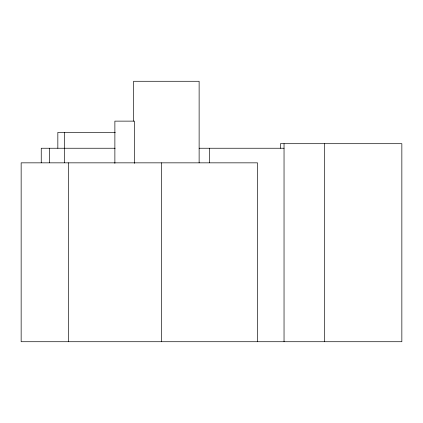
<?xml version="1.0" encoding="UTF-8"?>
<svg xmlns="http://www.w3.org/2000/svg" width="423" height="423" viewBox="0 0 423 423"><rect width="100%" height="100%" fill="white"/><g stroke="black" fill="none" stroke-linecap="round" stroke-linejoin="round"><path stroke-width="0.63" d="M115.326 132.388L57.84 132.388L57.84 148.24M115.135 148.24L41.243 148.24L41.243 162.77M199.164 148.24L284.039 148.24M324.69 143.698L324.69 341.721M284.039 143.698L284.039 341.721M280.433 148.24L280.433 143.698L401.85 143.698L401.85 341.721L21.15 341.721L21.15 162.844L257.512 162.844L257.512 341.721M209.501 148.24L209.501 162.744M199.127 162.807L199.127 81.279L133.589 81.279L133.589 121.126M161.486 162.844L161.486 341.721M134.408 163.368L134.408 121.126L114.876 121.126L114.876 163.368M68.468 162.844L68.468 341.721M64.312 132.388L64.312 162.744M49.512 148.24L49.512 162.744"/></g></svg>
